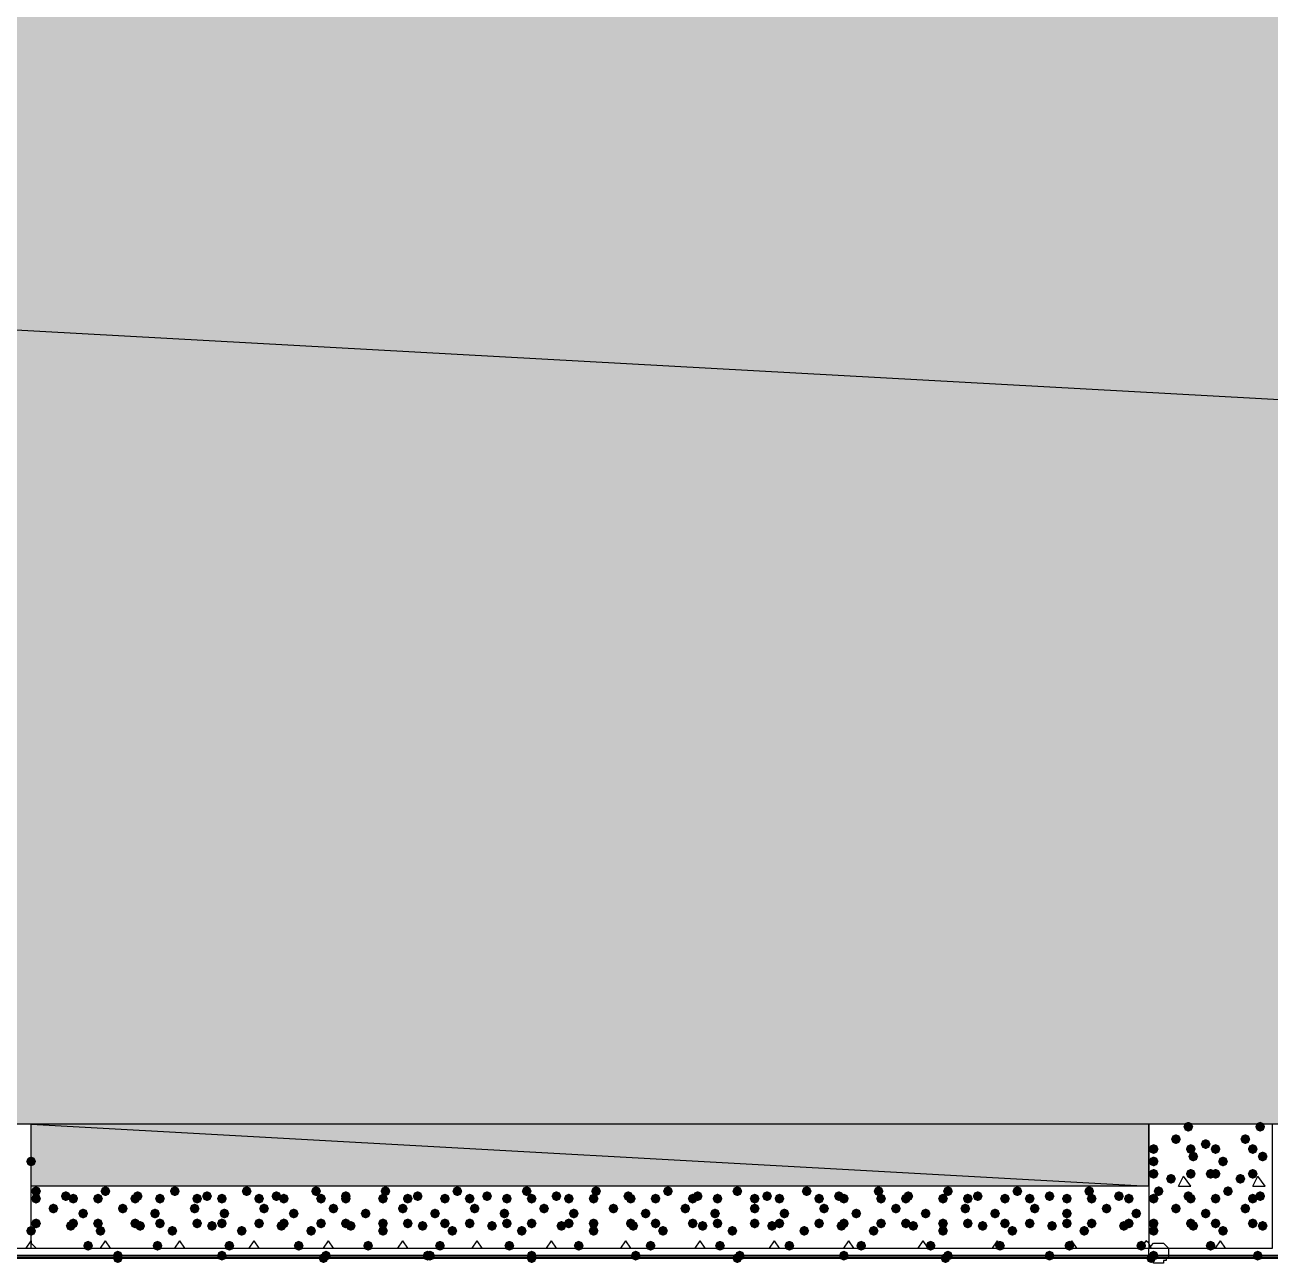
# Model space of a CAD drawing. Header units: millimetres. Extents: x 0 to 420, y 0 to 297.
# Drawn here: x 133.33 to 154.6, y 82.55 to 103.7 of the extents above; entities that cross this region are included whole.
import ezdxf

# ---------------------------------------------------------------- set-up
doc = ezdxf.new("R2010")
doc.units = ezdxf.units.MM
doc.layers.get('0').update_dxf_attribs({"linetype": 'CONTINUOUS'})

msp = doc.modelspace()

# ---------------------------------------------------------------- hatches: boundary and pattern name
at = {"true_color": 0x000008}
h = msp.add_hatch(color=0, dxfattribs=at)
h.paths.add_polyline_path([(379.603, 103.970667), (33.528, 103.970667), (379.603, 84.920667)], flags=0)
h.paths.add_polyline_path([(33.528, 103.970667), (379.603, 84.920667), (33.528, 84.920667)], flags=0)
h = msp.add_hatch(color=0, dxfattribs=at)
h.paths.add_polyline_path([(152.527, 84.920667), (133.434667, 84.920667), (152.527, 83.862333)], flags=0)
h.paths.add_polyline_path([(133.434667, 84.920667), (152.527, 83.862333), (133.434667, 83.862333)], flags=0)
at = {"true_color": 0x000007}
for points in [[(153.289, 84.878333), (153.264129, 84.818537), (153.204333, 84.793667), (153.144538, 84.818537), (153.119667, 84.878333), (153.144537, 84.938129), (153.204333, 84.963), (153.264129, 84.938129)], [(154.516667, 84.878333), (154.491796, 84.818537), (154.432, 84.793667), (154.372204, 84.818537), (154.347333, 84.878333), (154.372204, 84.938129), (154.432, 84.963), (154.491796, 84.938129)], [(153.077333, 84.666667), (153.052462, 84.606871), (152.992667, 84.582), (152.932871, 84.606871), (152.908, 84.666667), (152.932871, 84.726462), (152.992667, 84.751333), (153.052462, 84.726463)], [(153.585333, 84.582), (153.560463, 84.522204), (153.500667, 84.497333), (153.440871, 84.522204), (153.416, 84.582), (153.440871, 84.641796), (153.500667, 84.666667), (153.560462, 84.641796)], [(154.262667, 84.666667), (154.237796, 84.606871), (154.178, 84.582), (154.118204, 84.606871), (154.093333, 84.666667), (154.118204, 84.726462), (154.178, 84.751333), (154.237796, 84.726463)], [(152.696333, 84.497333), (152.671462, 84.437537), (152.611667, 84.412667), (152.551871, 84.437537), (152.527, 84.497333), (152.551871, 84.557129), (152.611667, 84.582), (152.671462, 84.557129)], [(153.331333, 84.497333), (153.306462, 84.437537), (153.246667, 84.412667), (153.186871, 84.437537), (153.162, 84.497333), (153.186871, 84.557129), (153.246667, 84.582), (153.306462, 84.557129)], [(153.373667, 84.370333), (153.348796, 84.310538), (153.289, 84.285667), (153.229204, 84.310538), (153.204333, 84.370333), (153.229204, 84.430129), (153.289, 84.455), (153.348796, 84.430129)], [(153.754667, 84.497333), (153.729796, 84.437537), (153.67, 84.412667), (153.610204, 84.437537), (153.585333, 84.497333), (153.610204, 84.557129), (153.67, 84.582), (153.729796, 84.557129)], [(154.389667, 84.497333), (154.364796, 84.437537), (154.305, 84.412667), (154.245204, 84.437537), (154.220333, 84.497333), (154.245204, 84.557129), (154.305, 84.582), (154.364796, 84.557129)], [(154.559, 84.370333), (154.534129, 84.310538), (154.474333, 84.285667), (154.414537, 84.310538), (154.389667, 84.370333), (154.414537, 84.430129), (154.474333, 84.455), (154.534129, 84.430129)], [(133.519333, 84.285667), (133.494463, 84.225871), (133.434667, 84.201), (133.374871, 84.225871), (133.35, 84.285667), (133.374871, 84.345462), (133.434667, 84.370333), (133.494462, 84.345463)], [(152.696333, 84.285667), (152.671462, 84.225871), (152.611667, 84.201), (152.551871, 84.225871), (152.527, 84.285667), (152.551871, 84.345462), (152.611667, 84.370333), (152.671462, 84.345463)], [(153.881667, 84.285667), (153.856796, 84.225871), (153.797, 84.201), (153.737204, 84.225871), (153.712333, 84.285667), (153.737204, 84.345462), (153.797, 84.370333), (153.856796, 84.345463)], [(152.696333, 84.074), (152.671462, 84.014204), (152.611667, 83.989333), (152.551871, 84.014204), (152.527, 84.074), (152.551871, 84.133796), (152.611667, 84.158667), (152.671462, 84.133796)], [(152.992667, 83.989333), (152.967796, 83.929537), (152.908, 83.904667), (152.848204, 83.929537), (152.823333, 83.989333), (152.848204, 84.049129), (152.908, 84.074), (152.967796, 84.049129)], [(153.331333, 84.074), (153.306462, 84.014204), (153.246667, 83.989333), (153.186871, 84.014204), (153.162, 84.074), (153.186871, 84.133796), (153.246667, 84.158667), (153.306462, 84.133796)], [(153.67, 84.074), (153.645129, 84.014204), (153.585333, 83.989333), (153.525538, 84.014204), (153.500667, 84.074), (153.525537, 84.133796), (153.585333, 84.158667), (153.645129, 84.133796)], [(153.754667, 84.074), (153.729796, 84.014204), (153.67, 83.989333), (153.610204, 84.014204), (153.585333, 84.074), (153.610204, 84.133796), (153.67, 84.158667), (153.729796, 84.133796)], [(154.178, 83.989333), (154.153129, 83.929537), (154.093333, 83.904667), (154.033537, 83.929537), (154.008667, 83.989333), (154.033537, 84.049129), (154.093333, 84.074), (154.153129, 84.049129)], [(154.389667, 84.074), (154.364796, 84.014204), (154.305, 83.989333), (154.245204, 84.014204), (154.220333, 84.074), (154.245204, 84.133796), (154.305, 84.158667), (154.364796, 84.133796)], [(152.781, 83.777667), (152.756129, 83.717871), (152.696333, 83.693), (152.636538, 83.717871), (152.611667, 83.777667), (152.636537, 83.837462), (152.696333, 83.862333), (152.756129, 83.837463)], [(153.966333, 83.777667), (153.941463, 83.717871), (153.881667, 83.693), (153.821871, 83.717871), (153.797, 83.777667), (153.821871, 83.837462), (153.881667, 83.862333), (153.941462, 83.837463)], [(152.696333, 83.650667), (152.671462, 83.590871), (152.611667, 83.566), (152.551871, 83.590871), (152.527, 83.650667), (152.551871, 83.710462), (152.611667, 83.735333), (152.671462, 83.710463)], [(153.289, 83.693), (153.264129, 83.633204), (153.204333, 83.608333), (153.144538, 83.633204), (153.119667, 83.693), (153.144537, 83.752796), (153.204333, 83.777667), (153.264129, 83.752796)], [(153.331333, 83.650667), (153.306462, 83.590871), (153.246667, 83.566), (153.186871, 83.590871), (153.162, 83.650667), (153.186871, 83.710462), (153.246667, 83.735333), (153.306462, 83.710463)], [(153.754667, 83.650667), (153.729796, 83.590871), (153.67, 83.566), (153.610204, 83.590871), (153.585333, 83.650667), (153.610204, 83.710462), (153.67, 83.735333), (153.729796, 83.710463)], [(154.389667, 83.650667), (154.364796, 83.590871), (154.305, 83.566), (154.245204, 83.590871), (154.220333, 83.650667), (154.245204, 83.710462), (154.305, 83.735333), (154.364796, 83.710463)], [(154.516667, 83.693), (154.491796, 83.633204), (154.432, 83.608333), (154.372204, 83.633204), (154.347333, 83.693), (154.372204, 83.752796), (154.432, 83.777667), (154.491796, 83.752796)], [(153.077333, 83.481333), (153.052462, 83.421537), (152.992667, 83.396667), (152.932871, 83.421537), (152.908, 83.481333), (152.932871, 83.541129), (152.992667, 83.566), (153.052462, 83.541129)], [(153.585333, 83.396667), (153.560463, 83.336871), (153.500667, 83.312), (153.440871, 83.336871), (153.416, 83.396667), (153.440871, 83.456462), (153.500667, 83.481333), (153.560462, 83.456463)], [(154.262667, 83.481333), (154.237796, 83.421537), (154.178, 83.396667), (154.118204, 83.421537), (154.093333, 83.481333), (154.118204, 83.541129), (154.178, 83.566), (154.237796, 83.541129)], [(133.519333, 83.100333), (133.494463, 83.040538), (133.434667, 83.015667), (133.374871, 83.040538), (133.35, 83.100333), (133.374871, 83.160129), (133.434667, 83.185), (133.494462, 83.160129)], [(152.696333, 83.227333), (152.671462, 83.167537), (152.611667, 83.142667), (152.551871, 83.167537), (152.527, 83.227333), (152.551871, 83.287129), (152.611667, 83.312), (152.671462, 83.287129)], [(152.696333, 83.100333), (152.671462, 83.040538), (152.611667, 83.015667), (152.551871, 83.040538), (152.527, 83.100333), (152.551871, 83.160129), (152.611667, 83.185), (152.671462, 83.160129)], [(153.331333, 83.227333), (153.306462, 83.167537), (153.246667, 83.142667), (153.186871, 83.167537), (153.162, 83.227333), (153.186871, 83.287129), (153.246667, 83.312), (153.306462, 83.287129)], [(153.373667, 83.185), (153.348796, 83.125204), (153.289, 83.100333), (153.229204, 83.125204), (153.204333, 83.185), (153.229204, 83.244796), (153.289, 83.269667), (153.348796, 83.244796)], [(153.754667, 83.227333), (153.729796, 83.167537), (153.67, 83.142667), (153.610204, 83.167537), (153.585333, 83.227333), (153.610204, 83.287129), (153.67, 83.312), (153.729796, 83.287129)], [(153.881667, 83.100333), (153.856796, 83.040538), (153.797, 83.015667), (153.737204, 83.040538), (153.712333, 83.100333), (153.737204, 83.160129), (153.797, 83.185), (153.856796, 83.160129)], [(154.389667, 83.227333), (154.364796, 83.167537), (154.305, 83.142667), (154.245204, 83.167537), (154.220333, 83.227333), (154.245204, 83.287129), (154.305, 83.312), (154.364796, 83.287129)], [(154.559, 83.185), (154.534129, 83.125204), (154.474333, 83.100333), (154.414537, 83.125204), (154.389667, 83.185), (154.414537, 83.244796), (154.474333, 83.269667), (154.534129, 83.244796)], [(153.67, 82.846333), (153.645129, 82.786537), (153.585333, 82.761667), (153.525538, 82.786537), (153.500667, 82.846333), (153.525537, 82.906129), (153.585333, 82.931), (153.645129, 82.906129)]]:
    msp.add_hatch(color=0, dxfattribs=at).paths.add_polyline_path(points, flags=0)
at = {"true_color": 0x000008}
for points in [[(133.604, 83.777667), (133.579129, 83.717871), (133.519333, 83.693), (133.459538, 83.717871), (133.434667, 83.777667), (133.459537, 83.837462), (133.519333, 83.862333), (133.579129, 83.837463)], [(134.789333, 83.777667), (134.764463, 83.717871), (134.704667, 83.693), (134.644871, 83.717871), (134.62, 83.777667), (134.644871, 83.837462), (134.704667, 83.862333), (134.764462, 83.837463)], [(135.974667, 83.777667), (135.949796, 83.717871), (135.89, 83.693), (135.830204, 83.717871), (135.805333, 83.777667), (135.830204, 83.837462), (135.89, 83.862333), (135.949796, 83.837463)], [(137.202333, 83.777667), (137.177462, 83.717871), (137.117667, 83.693), (137.057871, 83.717871), (137.033, 83.777667), (137.057871, 83.837462), (137.117667, 83.862333), (137.177462, 83.837463)], [(138.387667, 83.777667), (138.362796, 83.717871), (138.303, 83.693), (138.243204, 83.717871), (138.218333, 83.777667), (138.243204, 83.837462), (138.303, 83.862333), (138.362796, 83.837463)], [(139.573, 83.777667), (139.548129, 83.717871), (139.488333, 83.693), (139.428538, 83.717871), (139.403667, 83.777667), (139.428537, 83.837462), (139.488333, 83.862333), (139.548129, 83.837463)], [(140.800667, 83.777667), (140.775796, 83.717871), (140.716, 83.693), (140.656204, 83.717871), (140.631333, 83.777667), (140.656204, 83.837462), (140.716, 83.862333), (140.775796, 83.837463)], [(141.986, 83.777667), (141.961129, 83.717871), (141.901333, 83.693), (141.841538, 83.717871), (141.816667, 83.777667), (141.841537, 83.837462), (141.901333, 83.862333), (141.961129, 83.837463)], [(143.171333, 83.777667), (143.146462, 83.717871), (143.086667, 83.693), (143.026871, 83.717871), (143.002, 83.777667), (143.026871, 83.837462), (143.086667, 83.862333), (143.146462, 83.837463)], [(144.399, 83.777667), (144.374129, 83.717871), (144.314333, 83.693), (144.254538, 83.717871), (144.229667, 83.777667), (144.254537, 83.837462), (144.314333, 83.862333), (144.374129, 83.837463)], [(145.584333, 83.777667), (145.559463, 83.717871), (145.499667, 83.693), (145.439871, 83.717871), (145.415, 83.777667), (145.439871, 83.837462), (145.499667, 83.862333), (145.559462, 83.837463)], [(146.769667, 83.777667), (146.744796, 83.717871), (146.685, 83.693), (146.625204, 83.717871), (146.600333, 83.777667), (146.625204, 83.837462), (146.685, 83.862333), (146.744796, 83.837463)], [(147.997333, 83.777667), (147.972463, 83.717871), (147.912667, 83.693), (147.852871, 83.717871), (147.828, 83.777667), (147.852871, 83.837462), (147.912667, 83.862333), (147.972462, 83.837463)], [(149.182667, 83.777667), (149.157796, 83.717871), (149.098, 83.693), (149.038204, 83.717871), (149.013333, 83.777667), (149.038204, 83.837462), (149.098, 83.862333), (149.157796, 83.837463)], [(150.368, 83.777667), (150.343129, 83.717871), (150.283333, 83.693), (150.223538, 83.717871), (150.198667, 83.777667), (150.223537, 83.837462), (150.283333, 83.862333), (150.343129, 83.837463)], [(151.595667, 83.777667), (151.570796, 83.717871), (151.511, 83.693), (151.451204, 83.717871), (151.426333, 83.777667), (151.451204, 83.837462), (151.511, 83.862333), (151.570796, 83.837463)], [(133.604, 83.650667), (133.579129, 83.590871), (133.519333, 83.566), (133.459538, 83.590871), (133.434667, 83.650667), (133.459537, 83.710462), (133.519333, 83.735333), (133.579129, 83.710463)], [(134.112, 83.693), (134.087129, 83.633204), (134.027333, 83.608333), (133.967538, 83.633204), (133.942667, 83.693), (133.967537, 83.752796), (134.027333, 83.777667), (134.087129, 83.752796)], [(134.239, 83.650667), (134.214129, 83.590871), (134.154333, 83.566), (134.094538, 83.590871), (134.069667, 83.650667), (134.094537, 83.710462), (134.154333, 83.735333), (134.214129, 83.710463)], [(134.662333, 83.650667), (134.637463, 83.590871), (134.577667, 83.566), (134.517871, 83.590871), (134.493, 83.650667), (134.517871, 83.710462), (134.577667, 83.735333), (134.637462, 83.710463)], [(135.297333, 83.650667), (135.272463, 83.590871), (135.212667, 83.566), (135.152871, 83.590871), (135.128, 83.650667), (135.152871, 83.710462), (135.212667, 83.735333), (135.272462, 83.710463)], [(135.339667, 83.693), (135.314796, 83.633204), (135.255, 83.608333), (135.195204, 83.633204), (135.170333, 83.693), (135.195204, 83.752796), (135.255, 83.777667), (135.314796, 83.752796)], [(135.720667, 83.650667), (135.695796, 83.590871), (135.636, 83.566), (135.576204, 83.590871), (135.551333, 83.650667), (135.576204, 83.710462), (135.636, 83.735333), (135.695796, 83.710463)], [(136.355667, 83.650667), (136.330796, 83.590871), (136.271, 83.566), (136.211204, 83.590871), (136.186333, 83.650667), (136.211204, 83.710462), (136.271, 83.735333), (136.330796, 83.710463)], [(136.525, 83.693), (136.500129, 83.633204), (136.440333, 83.608333), (136.380538, 83.633204), (136.355667, 83.693), (136.380537, 83.752796), (136.440333, 83.777667), (136.500129, 83.752796)], [(136.779, 83.650667), (136.754129, 83.590871), (136.694333, 83.566), (136.634537, 83.590871), (136.609667, 83.650667), (136.634537, 83.710462), (136.694333, 83.735333), (136.754129, 83.710463)], [(137.414, 83.650667), (137.389129, 83.590871), (137.329333, 83.566), (137.269538, 83.590871), (137.244667, 83.650667), (137.269537, 83.710462), (137.329333, 83.735333), (137.389129, 83.710463)], [(137.710333, 83.693), (137.685463, 83.633204), (137.625667, 83.608333), (137.565871, 83.633204), (137.541, 83.693), (137.565871, 83.752796), (137.625667, 83.777667), (137.685462, 83.752796)], [(137.837333, 83.650667), (137.812463, 83.590871), (137.752667, 83.566), (137.692871, 83.590871), (137.668, 83.650667), (137.692871, 83.710462), (137.752667, 83.735333), (137.812462, 83.710463)], [(138.472333, 83.650667), (138.447463, 83.590871), (138.387667, 83.566), (138.327871, 83.590871), (138.303, 83.650667), (138.327871, 83.710462), (138.387667, 83.735333), (138.447462, 83.710463)], [(138.895667, 83.693), (138.870796, 83.633204), (138.811, 83.608333), (138.751204, 83.633204), (138.726333, 83.693), (138.751204, 83.752796), (138.811, 83.777667), (138.870796, 83.752796)], [(138.895667, 83.650667), (138.870796, 83.590871), (138.811, 83.566), (138.751204, 83.590871), (138.726333, 83.650667), (138.751204, 83.710462), (138.811, 83.735333), (138.870796, 83.710463)], [(139.530667, 83.650667), (139.505796, 83.590871), (139.446, 83.566), (139.386204, 83.590871), (139.361333, 83.650667), (139.386204, 83.710462), (139.446, 83.735333), (139.505796, 83.710463)], [(139.954, 83.650667), (139.929129, 83.590871), (139.869333, 83.566), (139.809538, 83.590871), (139.784667, 83.650667), (139.809537, 83.710462), (139.869333, 83.735333), (139.929129, 83.710463)], [(140.123333, 83.693), (140.098463, 83.633204), (140.038667, 83.608333), (139.978871, 83.633204), (139.954, 83.693), (139.978871, 83.752796), (140.038667, 83.777667), (140.098462, 83.752796)], [(140.589, 83.650667), (140.564129, 83.590871), (140.504333, 83.566), (140.444538, 83.590871), (140.419667, 83.650667), (140.444537, 83.710462), (140.504333, 83.735333), (140.564129, 83.710463)], [(141.012333, 83.650667), (140.987462, 83.590871), (140.927667, 83.566), (140.867871, 83.590871), (140.843, 83.650667), (140.867871, 83.710462), (140.927667, 83.735333), (140.987462, 83.710463)], [(141.308667, 83.693), (141.283796, 83.633204), (141.224, 83.608333), (141.164204, 83.633204), (141.139333, 83.693), (141.164204, 83.752796), (141.224, 83.777667), (141.283796, 83.752796)], [(141.647333, 83.650667), (141.622463, 83.590871), (141.562667, 83.566), (141.502871, 83.590871), (141.478, 83.650667), (141.502871, 83.710462), (141.562667, 83.735333), (141.622462, 83.710463)], [(142.070667, 83.650667), (142.045796, 83.590871), (141.986, 83.566), (141.926204, 83.590871), (141.901333, 83.650667), (141.926204, 83.710462), (141.986, 83.735333), (142.045796, 83.710463)], [(142.494, 83.693), (142.469129, 83.633204), (142.409333, 83.608333), (142.349538, 83.633204), (142.324667, 83.693), (142.349537, 83.752796), (142.409333, 83.777667), (142.469129, 83.752796)], [(142.705667, 83.650667), (142.680796, 83.590871), (142.621, 83.566), (142.561204, 83.590871), (142.536333, 83.650667), (142.561204, 83.710462), (142.621, 83.735333), (142.680796, 83.710463)], [(143.129, 83.650667), (143.104129, 83.590871), (143.044333, 83.566), (142.984537, 83.590871), (142.959667, 83.650667), (142.984537, 83.710462), (143.044333, 83.735333), (143.104129, 83.710463)], [(143.721667, 83.693), (143.696796, 83.633204), (143.637, 83.608333), (143.577204, 83.633204), (143.552333, 83.693), (143.577204, 83.752796), (143.637, 83.777667), (143.696796, 83.752796)], [(143.764, 83.650667), (143.739129, 83.590871), (143.679333, 83.566), (143.619538, 83.590871), (143.594667, 83.650667), (143.619537, 83.710462), (143.679333, 83.735333), (143.739129, 83.710463)], [(144.187333, 83.650667), (144.162463, 83.590871), (144.102667, 83.566), (144.042871, 83.590871), (144.018, 83.650667), (144.042871, 83.710462), (144.102667, 83.735333), (144.162462, 83.710463)], [(144.822333, 83.650667), (144.797462, 83.590871), (144.737667, 83.566), (144.677871, 83.590871), (144.653, 83.650667), (144.677871, 83.710462), (144.737667, 83.735333), (144.797462, 83.710463)], [(144.907, 83.693), (144.882129, 83.633204), (144.822333, 83.608333), (144.762538, 83.633204), (144.737667, 83.693), (144.762537, 83.752796), (144.822333, 83.777667), (144.882129, 83.752796)], [(145.245667, 83.650667), (145.220796, 83.590871), (145.161, 83.566), (145.101204, 83.590871), (145.076333, 83.650667), (145.101204, 83.710462), (145.161, 83.735333), (145.220796, 83.710463)], [(145.880667, 83.650667), (145.855796, 83.590871), (145.796, 83.566), (145.736204, 83.590871), (145.711333, 83.650667), (145.736204, 83.710462), (145.796, 83.735333), (145.855796, 83.710463)], [(146.092333, 83.693), (146.067462, 83.633204), (146.007667, 83.608333), (145.947871, 83.633204), (145.923, 83.693), (145.947871, 83.752796), (146.007667, 83.777667), (146.067462, 83.752796)], [(146.304, 83.650667), (146.279129, 83.590871), (146.219333, 83.566), (146.159538, 83.590871), (146.134667, 83.650667), (146.159537, 83.710462), (146.219333, 83.735333), (146.279129, 83.710463)], [(146.981333, 83.650667), (146.956462, 83.590871), (146.896667, 83.566), (146.836871, 83.590871), (146.812, 83.650667), (146.836871, 83.710462), (146.896667, 83.735333), (146.956462, 83.710463)], [(147.32, 83.693), (147.295129, 83.633204), (147.235333, 83.608333), (147.175538, 83.633204), (147.150667, 83.693), (147.175537, 83.752796), (147.235333, 83.777667), (147.295129, 83.752796)], [(147.404667, 83.650667), (147.379796, 83.590871), (147.32, 83.566), (147.260204, 83.590871), (147.235333, 83.650667), (147.260204, 83.710462), (147.32, 83.735333), (147.379796, 83.710463)], [(148.039667, 83.650667), (148.014796, 83.590871), (147.955, 83.566), (147.895204, 83.590871), (147.870333, 83.650667), (147.895204, 83.710462), (147.955, 83.735333), (148.014796, 83.710463)], [(148.463, 83.650667), (148.438129, 83.590871), (148.378333, 83.566), (148.318537, 83.590871), (148.293667, 83.650667), (148.318537, 83.710462), (148.378333, 83.735333), (148.438129, 83.710463)], [(148.505333, 83.693), (148.480463, 83.633204), (148.420667, 83.608333), (148.360871, 83.633204), (148.336, 83.693), (148.360871, 83.752796), (148.420667, 83.777667), (148.480462, 83.752796)], [(149.098, 83.650667), (149.073129, 83.590871), (149.013333, 83.566), (148.953537, 83.590871), (148.928667, 83.650667), (148.953537, 83.710462), (149.013333, 83.735333), (149.073129, 83.710463)], [(149.521333, 83.650667), (149.496462, 83.590871), (149.436667, 83.566), (149.376871, 83.590871), (149.352, 83.650667), (149.376871, 83.710462), (149.436667, 83.735333), (149.496462, 83.710463)], [(149.690667, 83.693), (149.665796, 83.633204), (149.606, 83.608333), (149.546204, 83.633204), (149.521333, 83.693), (149.546204, 83.752796), (149.606, 83.777667), (149.665796, 83.752796)], [(150.156333, 83.650667), (150.131463, 83.590871), (150.071667, 83.566), (150.011871, 83.590871), (149.987, 83.650667), (150.011871, 83.710462), (150.071667, 83.735333), (150.131462, 83.710463)], [(150.579667, 83.650667), (150.554796, 83.590871), (150.495, 83.566), (150.435204, 83.590871), (150.410333, 83.650667), (150.435204, 83.710462), (150.495, 83.735333), (150.554796, 83.710463)], [(150.918333, 83.693), (150.893463, 83.633204), (150.833667, 83.608333), (150.773871, 83.633204), (150.749, 83.693), (150.773871, 83.752796), (150.833667, 83.777667), (150.893462, 83.752796)], [(151.214667, 83.650667), (151.189796, 83.590871), (151.13, 83.566), (151.070204, 83.590871), (151.045333, 83.650667), (151.070204, 83.710462), (151.13, 83.735333), (151.189796, 83.710463)], [(151.638, 83.650667), (151.613129, 83.590871), (151.553333, 83.566), (151.493538, 83.590871), (151.468667, 83.650667), (151.493537, 83.710462), (151.553333, 83.735333), (151.613129, 83.710463)], [(152.103667, 83.693), (152.078796, 83.633204), (152.019, 83.608333), (151.959204, 83.633204), (151.934333, 83.693), (151.959204, 83.752796), (152.019, 83.777667), (152.078796, 83.752796)], [(152.273, 83.650667), (152.248129, 83.590871), (152.188333, 83.566), (152.128537, 83.590871), (152.103667, 83.650667), (152.128537, 83.710462), (152.188333, 83.735333), (152.248129, 83.710463)], [(133.900333, 83.481333), (133.875463, 83.421537), (133.815667, 83.396667), (133.755871, 83.421537), (133.731, 83.481333), (133.755871, 83.541129), (133.815667, 83.566), (133.875462, 83.541129)], [(134.408333, 83.396667), (134.383463, 83.336871), (134.323667, 83.312), (134.263871, 83.336871), (134.239, 83.396667), (134.263871, 83.456462), (134.323667, 83.481333), (134.383462, 83.456463)], [(135.085667, 83.481333), (135.060796, 83.421537), (135.001, 83.396667), (134.941204, 83.421537), (134.916333, 83.481333), (134.941204, 83.541129), (135.001, 83.566), (135.060796, 83.541129)], [(135.636, 83.396667), (135.611129, 83.336871), (135.551333, 83.312), (135.491537, 83.336871), (135.466667, 83.396667), (135.491537, 83.456462), (135.551333, 83.481333), (135.611129, 83.456463)], [(136.313333, 83.481333), (136.288463, 83.421537), (136.228667, 83.396667), (136.168871, 83.421537), (136.144, 83.481333), (136.168871, 83.541129), (136.228667, 83.566), (136.288462, 83.541129)], [(136.821333, 83.396667), (136.796462, 83.336871), (136.736667, 83.312), (136.676871, 83.336871), (136.652, 83.396667), (136.676871, 83.456462), (136.736667, 83.481333), (136.796462, 83.456463)], [(137.498667, 83.481333), (137.473796, 83.421537), (137.414, 83.396667), (137.354204, 83.421537), (137.329333, 83.481333), (137.354204, 83.541129), (137.414, 83.566), (137.473796, 83.541129)], [(138.006667, 83.396667), (137.981796, 83.336871), (137.922, 83.312), (137.862204, 83.336871), (137.837333, 83.396667), (137.862204, 83.456462), (137.922, 83.481333), (137.981796, 83.456463)], [(138.684, 83.481333), (138.659129, 83.421537), (138.599333, 83.396667), (138.539537, 83.421537), (138.514667, 83.481333), (138.539537, 83.541129), (138.599333, 83.566), (138.659129, 83.541129)], [(139.234333, 83.396667), (139.209463, 83.336871), (139.149667, 83.312), (139.089871, 83.336871), (139.065, 83.396667), (139.089871, 83.456462), (139.149667, 83.481333), (139.209462, 83.456463)], [(139.869333, 83.481333), (139.844463, 83.421537), (139.784667, 83.396667), (139.724871, 83.421537), (139.7, 83.481333), (139.724871, 83.541129), (139.784667, 83.566), (139.844462, 83.541129)], [(140.419667, 83.396667), (140.394796, 83.336871), (140.335, 83.312), (140.275204, 83.336871), (140.250333, 83.396667), (140.275204, 83.456462), (140.335, 83.481333), (140.394796, 83.456463)], [(141.097, 83.481333), (141.072129, 83.421537), (141.012333, 83.396667), (140.952538, 83.421537), (140.927667, 83.481333), (140.952537, 83.541129), (141.012333, 83.566), (141.072129, 83.541129)], [(141.605, 83.396667), (141.580129, 83.336871), (141.520333, 83.312), (141.460537, 83.336871), (141.435667, 83.396667), (141.460537, 83.456462), (141.520333, 83.481333), (141.580129, 83.456463)], [(142.282333, 83.481333), (142.257463, 83.421537), (142.197667, 83.396667), (142.137871, 83.421537), (142.113, 83.481333), (142.137871, 83.541129), (142.197667, 83.566), (142.257462, 83.541129)], [(142.790333, 83.396667), (142.765463, 83.336871), (142.705667, 83.312), (142.645871, 83.336871), (142.621, 83.396667), (142.645871, 83.456462), (142.705667, 83.481333), (142.765462, 83.456463)], [(143.467667, 83.481333), (143.442796, 83.421537), (143.383, 83.396667), (143.323204, 83.421537), (143.298333, 83.481333), (143.323204, 83.541129), (143.383, 83.566), (143.442796, 83.541129)], [(144.018, 83.396667), (143.993129, 83.336871), (143.933333, 83.312), (143.873538, 83.336871), (143.848667, 83.396667), (143.873537, 83.456462), (143.933333, 83.481333), (143.993129, 83.456463)], [(144.695333, 83.481333), (144.670463, 83.421537), (144.610667, 83.396667), (144.550871, 83.421537), (144.526, 83.481333), (144.550871, 83.541129), (144.610667, 83.566), (144.670462, 83.541129)], [(145.203333, 83.396667), (145.178462, 83.336871), (145.118667, 83.312), (145.058871, 83.336871), (145.034, 83.396667), (145.058871, 83.456462), (145.118667, 83.481333), (145.178462, 83.456463)], [(145.880667, 83.481333), (145.855796, 83.421537), (145.796, 83.396667), (145.736204, 83.421537), (145.711333, 83.481333), (145.736204, 83.541129), (145.796, 83.566), (145.855796, 83.541129)], [(146.388667, 83.396667), (146.363796, 83.336871), (146.304, 83.312), (146.244204, 83.336871), (146.219333, 83.396667), (146.244204, 83.456462), (146.304, 83.481333), (146.363796, 83.456463)], [(147.066, 83.481333), (147.041129, 83.421537), (146.981333, 83.396667), (146.921538, 83.421537), (146.896667, 83.481333), (146.921537, 83.541129), (146.981333, 83.566), (147.041129, 83.541129)], [(147.616333, 83.396667), (147.591462, 83.336871), (147.531667, 83.312), (147.471871, 83.336871), (147.447, 83.396667), (147.471871, 83.456462), (147.531667, 83.481333), (147.591462, 83.456463)], [(148.293667, 83.481333), (148.268796, 83.421537), (148.209, 83.396667), (148.149204, 83.421537), (148.124333, 83.481333), (148.149204, 83.541129), (148.209, 83.566), (148.268796, 83.541129)], [(148.801667, 83.396667), (148.776796, 83.336871), (148.717, 83.312), (148.657204, 83.336871), (148.632333, 83.396667), (148.657204, 83.456462), (148.717, 83.481333), (148.776796, 83.456463)], [(149.479, 83.481333), (149.454129, 83.421537), (149.394333, 83.396667), (149.334538, 83.421537), (149.309667, 83.481333), (149.334537, 83.541129), (149.394333, 83.566), (149.454129, 83.541129)], [(149.987, 83.396667), (149.962129, 83.336871), (149.902333, 83.312), (149.842538, 83.336871), (149.817667, 83.396667), (149.842537, 83.456462), (149.902333, 83.481333), (149.962129, 83.456463)], [(150.664333, 83.481333), (150.639463, 83.421537), (150.579667, 83.396667), (150.519871, 83.421537), (150.495, 83.481333), (150.519871, 83.541129), (150.579667, 83.566), (150.639462, 83.541129)], [(151.214667, 83.396667), (151.189796, 83.336871), (151.13, 83.312), (151.070204, 83.336871), (151.045333, 83.396667), (151.070204, 83.456462), (151.13, 83.481333), (151.189796, 83.456463)], [(151.892, 83.481333), (151.867129, 83.421537), (151.807333, 83.396667), (151.747538, 83.421537), (151.722667, 83.481333), (151.747537, 83.541129), (151.807333, 83.566), (151.867129, 83.541129)], [(152.4, 83.396667), (152.375129, 83.336871), (152.315333, 83.312), (152.255538, 83.336871), (152.230667, 83.396667), (152.255537, 83.456462), (152.315333, 83.481333), (152.375129, 83.456463)], [(133.604, 83.227333), (133.579129, 83.167537), (133.519333, 83.142667), (133.459538, 83.167537), (133.434667, 83.227333), (133.459537, 83.287129), (133.519333, 83.312), (133.579129, 83.287129)], [(134.196667, 83.185), (134.171796, 83.125204), (134.112, 83.100333), (134.052204, 83.125204), (134.027333, 83.185), (134.052204, 83.244796), (134.112, 83.269667), (134.171796, 83.244796)], [(134.239, 83.227333), (134.214129, 83.167537), (134.154333, 83.142667), (134.094538, 83.167537), (134.069667, 83.227333), (134.094537, 83.287129), (134.154333, 83.312), (134.214129, 83.287129)], [(134.662333, 83.227333), (134.637463, 83.167537), (134.577667, 83.142667), (134.517871, 83.167537), (134.493, 83.227333), (134.517871, 83.287129), (134.577667, 83.312), (134.637462, 83.287129)], [(134.704667, 83.100333), (134.679796, 83.040538), (134.62, 83.015667), (134.560204, 83.040538), (134.535333, 83.100333), (134.560204, 83.160129), (134.62, 83.185), (134.679796, 83.160129)], [(135.297333, 83.227333), (135.272463, 83.167537), (135.212667, 83.142667), (135.152871, 83.167537), (135.128, 83.227333), (135.152871, 83.287129), (135.212667, 83.312), (135.272462, 83.287129)], [(135.382, 83.185), (135.357129, 83.125204), (135.297333, 83.100333), (135.237538, 83.125204), (135.212667, 83.185), (135.237537, 83.244796), (135.297333, 83.269667), (135.357129, 83.244796)], [(135.720667, 83.227333), (135.695796, 83.167537), (135.636, 83.142667), (135.576204, 83.167537), (135.551333, 83.227333), (135.576204, 83.287129), (135.636, 83.312), (135.695796, 83.287129)], [(135.932333, 83.100333), (135.907463, 83.040538), (135.847667, 83.015667), (135.787871, 83.040538), (135.763, 83.100333), (135.787871, 83.160129), (135.847667, 83.185), (135.907462, 83.160129)], [(136.355667, 83.227333), (136.330796, 83.167537), (136.271, 83.142667), (136.211204, 83.167537), (136.186333, 83.227333), (136.211204, 83.287129), (136.271, 83.312), (136.330796, 83.287129)], [(136.609667, 83.185), (136.584796, 83.125204), (136.525, 83.100333), (136.465204, 83.125204), (136.440333, 83.185), (136.465204, 83.244796), (136.525, 83.269667), (136.584796, 83.244796)], [(136.779, 83.227333), (136.754129, 83.167537), (136.694333, 83.142667), (136.634537, 83.167537), (136.609667, 83.227333), (136.634537, 83.287129), (136.694333, 83.312), (136.754129, 83.287129)], [(137.117667, 83.100333), (137.092796, 83.040538), (137.033, 83.015667), (136.973204, 83.040538), (136.948333, 83.100333), (136.973204, 83.160129), (137.033, 83.185), (137.092796, 83.160129)], [(137.414, 83.227333), (137.389129, 83.167537), (137.329333, 83.142667), (137.269538, 83.167537), (137.244667, 83.227333), (137.269537, 83.287129), (137.329333, 83.312), (137.389129, 83.287129)], [(137.795, 83.185), (137.770129, 83.125204), (137.710333, 83.100333), (137.650538, 83.125204), (137.625667, 83.185), (137.650537, 83.244796), (137.710333, 83.269667), (137.770129, 83.244796)], [(137.837333, 83.227333), (137.812463, 83.167537), (137.752667, 83.142667), (137.692871, 83.167537), (137.668, 83.227333), (137.692871, 83.287129), (137.752667, 83.312), (137.812462, 83.287129)], [(138.303, 83.100333), (138.278129, 83.040538), (138.218333, 83.015667), (138.158537, 83.040538), (138.133667, 83.100333), (138.158537, 83.160129), (138.218333, 83.185), (138.278129, 83.160129)], [(138.472333, 83.227333), (138.447463, 83.167537), (138.387667, 83.142667), (138.327871, 83.167537), (138.303, 83.227333), (138.327871, 83.287129), (138.387667, 83.312), (138.447462, 83.287129)], [(138.895667, 83.227333), (138.870796, 83.167537), (138.811, 83.142667), (138.751204, 83.167537), (138.726333, 83.227333), (138.751204, 83.287129), (138.811, 83.312), (138.870796, 83.287129)], [(138.980333, 83.185), (138.955463, 83.125204), (138.895667, 83.100333), (138.835871, 83.125204), (138.811, 83.185), (138.835871, 83.244796), (138.895667, 83.269667), (138.955462, 83.244796)], [(139.530667, 83.227333), (139.505796, 83.167537), (139.446, 83.142667), (139.386204, 83.167537), (139.361333, 83.227333), (139.386204, 83.287129), (139.446, 83.312), (139.505796, 83.287129)], [(139.530667, 83.100333), (139.505796, 83.040538), (139.446, 83.015667), (139.386204, 83.040538), (139.361333, 83.100333), (139.386204, 83.160129), (139.446, 83.185), (139.505796, 83.160129)], [(139.954, 83.227333), (139.929129, 83.167537), (139.869333, 83.142667), (139.809538, 83.167537), (139.784667, 83.227333), (139.809537, 83.287129), (139.869333, 83.312), (139.929129, 83.287129)], [(140.208, 83.185), (140.183129, 83.125204), (140.123333, 83.100333), (140.063538, 83.125204), (140.038667, 83.185), (140.063537, 83.244796), (140.123333, 83.269667), (140.183129, 83.244796)], [(140.589, 83.227333), (140.564129, 83.167537), (140.504333, 83.142667), (140.444538, 83.167537), (140.419667, 83.227333), (140.444537, 83.287129), (140.504333, 83.312), (140.564129, 83.287129)], [(140.716, 83.100333), (140.691129, 83.040538), (140.631333, 83.015667), (140.571538, 83.040538), (140.546667, 83.100333), (140.571537, 83.160129), (140.631333, 83.185), (140.691129, 83.160129)], [(141.012333, 83.227333), (140.987462, 83.167537), (140.927667, 83.142667), (140.867871, 83.167537), (140.843, 83.227333), (140.867871, 83.287129), (140.927667, 83.312), (140.987462, 83.287129)], [(141.393333, 83.185), (141.368463, 83.125204), (141.308667, 83.100333), (141.248871, 83.125204), (141.224, 83.185), (141.248871, 83.244796), (141.308667, 83.269667), (141.368462, 83.244796)], [(141.647333, 83.227333), (141.622463, 83.167537), (141.562667, 83.142667), (141.502871, 83.167537), (141.478, 83.227333), (141.502871, 83.287129), (141.562667, 83.312), (141.622462, 83.287129)], [(141.901333, 83.100333), (141.876463, 83.040538), (141.816667, 83.015667), (141.756871, 83.040538), (141.732, 83.100333), (141.756871, 83.160129), (141.816667, 83.185), (141.876462, 83.160129)], [(142.070667, 83.227333), (142.045796, 83.167537), (141.986, 83.142667), (141.926204, 83.167537), (141.901333, 83.227333), (141.926204, 83.287129), (141.986, 83.312), (142.045796, 83.287129)], [(142.578667, 83.185), (142.553796, 83.125204), (142.494, 83.100333), (142.434204, 83.125204), (142.409333, 83.185), (142.434204, 83.244796), (142.494, 83.269667), (142.553796, 83.244796)], [(142.705667, 83.227333), (142.680796, 83.167537), (142.621, 83.142667), (142.561204, 83.167537), (142.536333, 83.227333), (142.561204, 83.287129), (142.621, 83.312), (142.680796, 83.287129)], [(143.129, 83.227333), (143.104129, 83.167537), (143.044333, 83.142667), (142.984537, 83.167537), (142.959667, 83.227333), (142.984537, 83.287129), (143.044333, 83.312), (143.104129, 83.287129)], [(143.129, 83.100333), (143.104129, 83.040538), (143.044333, 83.015667), (142.984537, 83.040538), (142.959667, 83.100333), (142.984537, 83.160129), (143.044333, 83.185), (143.104129, 83.160129)], [(143.764, 83.227333), (143.739129, 83.167537), (143.679333, 83.142667), (143.619538, 83.167537), (143.594667, 83.227333), (143.619537, 83.287129), (143.679333, 83.312), (143.739129, 83.287129)], [(143.806333, 83.185), (143.781463, 83.125204), (143.721667, 83.100333), (143.661871, 83.125204), (143.637, 83.185), (143.661871, 83.244796), (143.721667, 83.269667), (143.781462, 83.244796)], [(144.187333, 83.227333), (144.162463, 83.167537), (144.102667, 83.142667), (144.042871, 83.167537), (144.018, 83.227333), (144.042871, 83.287129), (144.102667, 83.312), (144.162462, 83.287129)], [(144.314333, 83.100333), (144.289463, 83.040538), (144.229667, 83.015667), (144.169871, 83.040538), (144.145, 83.100333), (144.169871, 83.160129), (144.229667, 83.185), (144.289462, 83.160129)], [(144.822333, 83.227333), (144.797462, 83.167537), (144.737667, 83.142667), (144.677871, 83.167537), (144.653, 83.227333), (144.677871, 83.287129), (144.737667, 83.312), (144.797462, 83.287129)], [(144.991667, 83.185), (144.966796, 83.125204), (144.907, 83.100333), (144.847204, 83.125204), (144.822333, 83.185), (144.847204, 83.244796), (144.907, 83.269667), (144.966796, 83.244796)], [(145.245667, 83.227333), (145.220796, 83.167537), (145.161, 83.142667), (145.101204, 83.167537), (145.076333, 83.227333), (145.101204, 83.287129), (145.161, 83.312), (145.220796, 83.287129)], [(145.499667, 83.100333), (145.474796, 83.040538), (145.415, 83.015667), (145.355204, 83.040538), (145.330333, 83.100333), (145.355204, 83.160129), (145.415, 83.185), (145.474796, 83.160129)], [(145.880667, 83.227333), (145.855796, 83.167537), (145.796, 83.142667), (145.736204, 83.167537), (145.711333, 83.227333), (145.736204, 83.287129), (145.796, 83.312), (145.855796, 83.287129)], [(146.177, 83.185), (146.152129, 83.125204), (146.092333, 83.100333), (146.032538, 83.125204), (146.007667, 83.185), (146.032537, 83.244796), (146.092333, 83.269667), (146.152129, 83.244796)], [(146.304, 83.227333), (146.279129, 83.167537), (146.219333, 83.142667), (146.159538, 83.167537), (146.134667, 83.227333), (146.159537, 83.287129), (146.219333, 83.312), (146.279129, 83.287129)], [(146.727333, 83.100333), (146.702463, 83.040538), (146.642667, 83.015667), (146.582871, 83.040538), (146.558, 83.100333), (146.582871, 83.160129), (146.642667, 83.185), (146.702462, 83.160129)], [(146.981333, 83.227333), (146.956462, 83.167537), (146.896667, 83.142667), (146.836871, 83.167537), (146.812, 83.227333), (146.836871, 83.287129), (146.896667, 83.312), (146.956462, 83.287129)], [(147.362333, 83.185), (147.337462, 83.125204), (147.277667, 83.100333), (147.217871, 83.125204), (147.193, 83.185), (147.217871, 83.244796), (147.277667, 83.269667), (147.337462, 83.244796)], [(147.404667, 83.227333), (147.379796, 83.167537), (147.32, 83.142667), (147.260204, 83.167537), (147.235333, 83.227333), (147.260204, 83.287129), (147.32, 83.312), (147.379796, 83.287129)], [(147.912667, 83.100333), (147.887796, 83.040538), (147.828, 83.015667), (147.768204, 83.040538), (147.743333, 83.100333), (147.768204, 83.160129), (147.828, 83.185), (147.887796, 83.160129)], [(148.039667, 83.227333), (148.014796, 83.167537), (147.955, 83.142667), (147.895204, 83.167537), (147.870333, 83.227333), (147.895204, 83.287129), (147.955, 83.312), (148.014796, 83.287129)], [(148.463, 83.227333), (148.438129, 83.167537), (148.378333, 83.142667), (148.318537, 83.167537), (148.293667, 83.227333), (148.318537, 83.287129), (148.378333, 83.312), (148.438129, 83.287129)], [(148.59, 83.185), (148.565129, 83.125204), (148.505333, 83.100333), (148.445538, 83.125204), (148.420667, 83.185), (148.445537, 83.244796), (148.505333, 83.269667), (148.565129, 83.244796)], [(149.098, 83.227333), (149.073129, 83.167537), (149.013333, 83.142667), (148.953537, 83.167537), (148.928667, 83.227333), (148.953537, 83.287129), (149.013333, 83.312), (149.073129, 83.287129)], [(149.098, 83.100333), (149.073129, 83.040538), (149.013333, 83.015667), (148.953537, 83.040538), (148.928667, 83.100333), (148.953537, 83.160129), (149.013333, 83.185), (149.073129, 83.160129)], [(149.521333, 83.227333), (149.496462, 83.167537), (149.436667, 83.142667), (149.376871, 83.167537), (149.352, 83.227333), (149.376871, 83.287129), (149.436667, 83.312), (149.496462, 83.287129)], [(149.775333, 83.185), (149.750463, 83.125204), (149.690667, 83.100333), (149.630871, 83.125204), (149.606, 83.185), (149.630871, 83.244796), (149.690667, 83.269667), (149.750462, 83.244796)], [(150.156333, 83.227333), (150.131463, 83.167537), (150.071667, 83.142667), (150.011871, 83.167537), (149.987, 83.227333), (150.011871, 83.287129), (150.071667, 83.312), (150.131462, 83.287129)], [(150.283333, 83.100333), (150.258463, 83.040538), (150.198667, 83.015667), (150.138871, 83.040538), (150.114, 83.100333), (150.138871, 83.160129), (150.198667, 83.185), (150.258462, 83.160129)], [(150.579667, 83.227333), (150.554796, 83.167537), (150.495, 83.142667), (150.435204, 83.167537), (150.410333, 83.227333), (150.435204, 83.287129), (150.495, 83.312), (150.554796, 83.287129)], [(150.960667, 83.185), (150.935796, 83.125204), (150.876, 83.100333), (150.816204, 83.125204), (150.791333, 83.185), (150.816204, 83.244796), (150.876, 83.269667), (150.935796, 83.244796)], [(151.214667, 83.227333), (151.189796, 83.167537), (151.13, 83.142667), (151.070204, 83.167537), (151.045333, 83.227333), (151.070204, 83.287129), (151.13, 83.312), (151.189796, 83.287129)], [(151.511, 83.100333), (151.486129, 83.040538), (151.426333, 83.015667), (151.366538, 83.040538), (151.341667, 83.100333), (151.366537, 83.160129), (151.426333, 83.185), (151.486129, 83.160129)], [(151.638, 83.227333), (151.613129, 83.167537), (151.553333, 83.142667), (151.493538, 83.167537), (151.468667, 83.227333), (151.493537, 83.287129), (151.553333, 83.312), (151.613129, 83.287129)], [(152.188333, 83.185), (152.163462, 83.125204), (152.103667, 83.100333), (152.043871, 83.125204), (152.019, 83.185), (152.043871, 83.244796), (152.103667, 83.269667), (152.163462, 83.244796)], [(152.273, 83.227333), (152.248129, 83.167537), (152.188333, 83.142667), (152.128537, 83.167537), (152.103667, 83.227333), (152.128537, 83.287129), (152.188333, 83.312), (152.248129, 83.287129)], [(134.493, 82.846333), (134.468129, 82.786537), (134.408333, 82.761667), (134.348537, 82.786537), (134.323667, 82.846333), (134.348537, 82.906129), (134.408333, 82.931), (134.468129, 82.906129)], [(135.678333, 82.846333), (135.653463, 82.786537), (135.593667, 82.761667), (135.533871, 82.786537), (135.509, 82.846333), (135.533871, 82.906129), (135.593667, 82.931), (135.653462, 82.906129)], [(136.906, 82.846333), (136.881129, 82.786537), (136.821333, 82.761667), (136.761538, 82.786537), (136.736667, 82.846333), (136.761537, 82.906129), (136.821333, 82.931), (136.881129, 82.906129)], [(138.091333, 82.846333), (138.066463, 82.786537), (138.006667, 82.761667), (137.946871, 82.786537), (137.922, 82.846333), (137.946871, 82.906129), (138.006667, 82.931), (138.066462, 82.906129)], [(139.276667, 82.846333), (139.251796, 82.786537), (139.192, 82.761667), (139.132204, 82.786537), (139.107333, 82.846333), (139.132204, 82.906129), (139.192, 82.931), (139.251796, 82.906129)], [(140.504333, 82.846333), (140.479463, 82.786537), (140.419667, 82.761667), (140.359871, 82.786537), (140.335, 82.846333), (140.359871, 82.906129), (140.419667, 82.931), (140.479462, 82.906129)], [(141.689667, 82.846333), (141.664796, 82.786537), (141.605, 82.761667), (141.545204, 82.786537), (141.520333, 82.846333), (141.545204, 82.906129), (141.605, 82.931), (141.664796, 82.906129)], [(142.875, 82.846333), (142.850129, 82.786537), (142.790333, 82.761667), (142.730538, 82.786537), (142.705667, 82.846333), (142.730537, 82.906129), (142.790333, 82.931), (142.850129, 82.906129)], [(144.102667, 82.846333), (144.077796, 82.786537), (144.018, 82.761667), (143.958204, 82.786537), (143.933333, 82.846333), (143.958204, 82.906129), (144.018, 82.931), (144.077796, 82.906129)], [(145.288, 82.846333), (145.263129, 82.786537), (145.203333, 82.761667), (145.143538, 82.786537), (145.118667, 82.846333), (145.143537, 82.906129), (145.203333, 82.931), (145.263129, 82.906129)], [(146.473333, 82.846333), (146.448463, 82.786537), (146.388667, 82.761667), (146.328871, 82.786537), (146.304, 82.846333), (146.328871, 82.906129), (146.388667, 82.931), (146.448462, 82.906129)], [(147.701, 82.846333), (147.676129, 82.786537), (147.616333, 82.761667), (147.556538, 82.786537), (147.531667, 82.846333), (147.556537, 82.906129), (147.616333, 82.931), (147.676129, 82.906129)], [(148.886333, 82.846333), (148.861462, 82.786537), (148.801667, 82.761667), (148.741871, 82.786537), (148.717, 82.846333), (148.741871, 82.906129), (148.801667, 82.931), (148.861462, 82.906129)], [(150.071667, 82.846333), (150.046796, 82.786537), (149.987, 82.761667), (149.927204, 82.786537), (149.902333, 82.846333), (149.927204, 82.906129), (149.987, 82.931), (150.046796, 82.906129)], [(151.257, 82.846333), (151.232129, 82.786537), (151.172333, 82.761667), (151.112538, 82.786537), (151.087667, 82.846333), (151.112537, 82.906129), (151.172333, 82.931), (151.232129, 82.906129)], [(152.484667, 82.846333), (152.459796, 82.786537), (152.4, 82.761667), (152.340204, 82.786537), (152.315333, 82.846333), (152.340204, 82.906129), (152.4, 82.931), (152.459796, 82.906129)]]:
    msp.add_hatch(color=0, dxfattribs=at).paths.add_polyline_path(points, flags=0)
at = {"true_color": 0x0000fe}
for points in [[(135.001, 82.677), (134.976129, 82.617204), (134.916333, 82.592333), (134.856538, 82.617204), (134.831667, 82.677), (134.856537, 82.736796), (134.916333, 82.761667), (134.976129, 82.736796)], [(136.779, 82.677), (136.754129, 82.617204), (136.694333, 82.592333), (136.634537, 82.617204), (136.609667, 82.677), (136.634537, 82.736796), (136.694333, 82.761667), (136.754129, 82.736796)], [(136.779, 82.677), (136.754129, 82.617204), (136.694333, 82.592333), (136.634537, 82.617204), (136.609667, 82.677), (136.634537, 82.736796), (136.694333, 82.761667), (136.754129, 82.736796)], [(138.557, 82.677), (138.532129, 82.617204), (138.472333, 82.592333), (138.412538, 82.617204), (138.387667, 82.677), (138.412537, 82.736796), (138.472333, 82.761667), (138.532129, 82.736796)], [(140.292667, 82.677), (140.267796, 82.617204), (140.208, 82.592333), (140.148204, 82.617204), (140.123333, 82.677), (140.148204, 82.736796), (140.208, 82.761667), (140.267796, 82.736796)], [(140.335, 82.677), (140.310129, 82.617204), (140.250333, 82.592333), (140.190538, 82.617204), (140.165667, 82.677), (140.190537, 82.736796), (140.250333, 82.761667), (140.310129, 82.736796)], [(142.070667, 82.677), (142.045796, 82.617204), (141.986, 82.592333), (141.926204, 82.617204), (141.901333, 82.677), (141.926204, 82.736796), (141.986, 82.761667), (142.045796, 82.736796)], [(143.848667, 82.677), (143.823796, 82.617204), (143.764, 82.592333), (143.704204, 82.617204), (143.679333, 82.677), (143.704204, 82.736796), (143.764, 82.761667), (143.823796, 82.736796)], [(143.848667, 82.677), (143.823796, 82.617204), (143.764, 82.592333), (143.704204, 82.617204), (143.679333, 82.677), (143.704204, 82.736796), (143.764, 82.761667), (143.823796, 82.736796)], [(145.626667, 82.677), (145.601796, 82.617204), (145.542, 82.592333), (145.482204, 82.617204), (145.457333, 82.677), (145.482204, 82.736796), (145.542, 82.761667), (145.601796, 82.736796)], [(147.404667, 82.677), (147.379796, 82.617204), (147.32, 82.592333), (147.260204, 82.617204), (147.235333, 82.677), (147.260204, 82.736796), (147.32, 82.761667), (147.379796, 82.736796)], [(147.404667, 82.677), (147.379796, 82.617204), (147.32, 82.592333), (147.260204, 82.617204), (147.235333, 82.677), (147.260204, 82.736796), (147.32, 82.761667), (147.379796, 82.736796)], [(149.182667, 82.677), (149.157796, 82.617204), (149.098, 82.592333), (149.038204, 82.617204), (149.013333, 82.677), (149.038204, 82.736796), (149.098, 82.761667), (149.157796, 82.736796)], [(150.918333, 82.677), (150.893463, 82.617204), (150.833667, 82.592333), (150.773871, 82.617204), (150.749, 82.677), (150.773871, 82.736796), (150.833667, 82.761667), (150.893462, 82.736796)], [(150.918333, 82.677), (150.893463, 82.617204), (150.833667, 82.592333), (150.773871, 82.617204), (150.749, 82.677), (150.773871, 82.736796), (150.833667, 82.761667), (150.893462, 82.736796)], [(152.696333, 82.677), (152.671462, 82.617204), (152.611667, 82.592333), (152.551871, 82.617204), (152.527, 82.677), (152.551871, 82.736796), (152.611667, 82.761667), (152.671462, 82.736796)], [(154.474333, 82.677), (154.449463, 82.617204), (154.389667, 82.592333), (154.329871, 82.617204), (154.305, 82.677), (154.329871, 82.736796), (154.389667, 82.761667), (154.449462, 82.736796)], [(154.474333, 82.677), (154.449463, 82.617204), (154.389667, 82.592333), (154.329871, 82.617204), (154.305, 82.677), (154.329871, 82.736796), (154.389667, 82.761667), (154.449462, 82.736796)], [(135.001, 82.634667), (134.976129, 82.574871), (134.916333, 82.55), (134.856538, 82.574871), (134.831667, 82.634667), (134.856537, 82.694462), (134.916333, 82.719333), (134.976129, 82.694463)], [(138.514667, 82.634667), (138.489796, 82.574871), (138.43, 82.55), (138.370204, 82.574871), (138.345333, 82.634667), (138.370204, 82.694462), (138.43, 82.719333), (138.489796, 82.694463)], [(142.070667, 82.634667), (142.045796, 82.574871), (141.986, 82.55), (141.926204, 82.574871), (141.901333, 82.634667), (141.926204, 82.694462), (141.986, 82.719333), (142.045796, 82.694463)], [(145.584333, 82.634667), (145.559463, 82.574871), (145.499667, 82.55), (145.439871, 82.574871), (145.415, 82.634667), (145.439871, 82.694462), (145.499667, 82.719333), (145.559462, 82.694463)], [(149.140333, 82.634667), (149.115463, 82.574871), (149.055667, 82.55), (148.995871, 82.574871), (148.971, 82.634667), (148.995871, 82.694462), (149.055667, 82.719333), (149.115462, 82.694463)], [(152.654, 82.634667), (152.629129, 82.574871), (152.569333, 82.55), (152.509538, 82.574871), (152.484667, 82.634667), (152.509537, 82.694462), (152.569333, 82.719333), (152.629129, 82.694463)]]:
    msp.add_hatch(color=0, dxfattribs=at).paths.add_polyline_path(points, flags=0)

# ---------------------------------------------------------------- linework, layer by layer
at = {"color": 0, "true_color": 0x000008}
for points in [[(379.603, 103.970667), (33.528, 103.970667), (379.603, 84.920667)], [(33.528, 103.970667), (379.603, 84.920667), (33.528, 84.920667)], [(152.527, 84.920667), (133.434667, 84.920667), (152.527, 83.862333)], [(133.434667, 84.920667), (152.527, 83.862333), (133.434667, 83.862333)]]:
    msp.add_lwpolyline(points, close=True, dxfattribs=at)
at = {"color": 0, "true_color": 0x000007}
for points in [[(131.318, 84.920667), (131.318, 82.804), (133.434667, 82.804), (133.434667, 84.920667)], [(152.527, 84.920667), (152.527, 82.804), (154.643667, 82.804), (154.643667, 84.920667)], [(152.527, 82.719333), (152.527, 82.761667), (152.527, 82.804), (152.569333, 82.846333), (152.611667, 82.888667), (152.654, 82.888667), (152.696333, 82.888667), (152.738667, 82.888667), (152.781, 82.888667), (152.823333, 82.846333), (152.865667, 82.804), (152.865667, 82.761667), (152.865667, 82.719333), (152.865667, 82.677), (152.865667, 82.634667), (152.823333, 82.634667), (152.823333, 82.592333), (152.781, 82.592333), (152.781, 82.55), (152.738667, 82.55), (152.696333, 82.55), (152.654, 82.55), (152.611667, 82.55), (152.611667, 82.592333), (152.569333, 82.592333), (152.569333, 82.634667), (152.527, 82.634667), (152.527, 82.677)], [(32.342667, 82.677), (380.788333, 82.677)], [(380.788333, 82.677), (32.342667, 82.677)]]:
    msp.add_lwpolyline(points, close=True, dxfattribs=at)
for points in [[(153.035, 83.862333), (153.119667, 84.031667)], [(153.246667, 83.862333), (153.119667, 84.031667)], [(154.305, 83.862333), (154.389667, 84.031667)], [(154.516667, 83.862333), (154.389667, 84.031667)], [(152.527, 83.862333), (133.434667, 83.862333)], [(153.035, 83.862333), (153.246667, 83.862333)], [(154.305, 83.862333), (154.516667, 83.862333)], [(133.35, 82.804), (133.434667, 82.931), (133.434667, 82.888667)], [(133.434667, 82.804), (152.527, 82.804)], [(152.569333, 82.804), (152.527, 82.888667)], [(153.67, 82.804), (153.754667, 82.931)], [(153.839333, 82.804), (153.754667, 82.931)], [(32.300333, 82.677), (380.788333, 82.677), (32.300333, 82.634667), (380.788333, 82.634667)], [(380.788333, 82.677), (32.342667, 82.677), (32.300333, 82.677)], [(32.300333, 82.634667), (380.830667, 82.634667), (380.830667, 82.677)], [(32.342667, 82.677), (380.788333, 82.677), (32.342667, 82.677), (380.788333, 82.677)], [(380.788333, 82.677), (32.342667, 82.677)], [(380.788333, 82.677), (32.342667, 82.677)]]:
    msp.add_lwpolyline(points, dxfattribs=at)
at = {"color": 0, "true_color": 0x000008}
for points in [[(133.519333, 82.804), (133.434667, 82.888667)], [(134.62, 82.804), (134.704667, 82.931)], [(134.789333, 82.804), (134.704667, 82.931)], [(135.89, 82.804), (135.974667, 82.931)], [(136.059333, 82.804), (135.974667, 82.931)], [(137.16, 82.804), (137.244667, 82.931)], [(137.329333, 82.804), (137.244667, 82.931)], [(138.43, 82.804), (138.514667, 82.931)], [(138.599333, 82.804), (138.514667, 82.931)], [(139.7, 82.804), (139.784667, 82.931)], [(139.869333, 82.804), (139.784667, 82.931)], [(140.97, 82.804), (141.054667, 82.931)], [(141.139333, 82.804), (141.054667, 82.931)], [(142.24, 82.804), (142.324667, 82.931)], [(142.409333, 82.804), (142.324667, 82.931)], [(143.51, 82.804), (143.594667, 82.931)], [(143.679333, 82.804), (143.594667, 82.931)], [(144.78, 82.804), (144.864667, 82.931)], [(144.949333, 82.804), (144.864667, 82.931)], [(146.05, 82.804), (146.134667, 82.931)], [(146.219333, 82.804), (146.134667, 82.931)], [(147.32, 82.804), (147.404667, 82.931)], [(147.489333, 82.804), (147.404667, 82.931)], [(148.59, 82.804), (148.674667, 82.931)], [(148.759333, 82.804), (148.674667, 82.931)], [(149.86, 82.804), (149.944667, 82.931)], [(150.029333, 82.804), (149.944667, 82.931)], [(151.13, 82.804), (151.214667, 82.931)], [(151.299333, 82.804), (151.214667, 82.931)], [(152.4, 82.804), (152.484667, 82.931)], [(152.527, 82.888667), (152.484667, 82.931)]]:
    msp.add_lwpolyline(points, dxfattribs=at)

doc.saveas('drawing.dxf')
